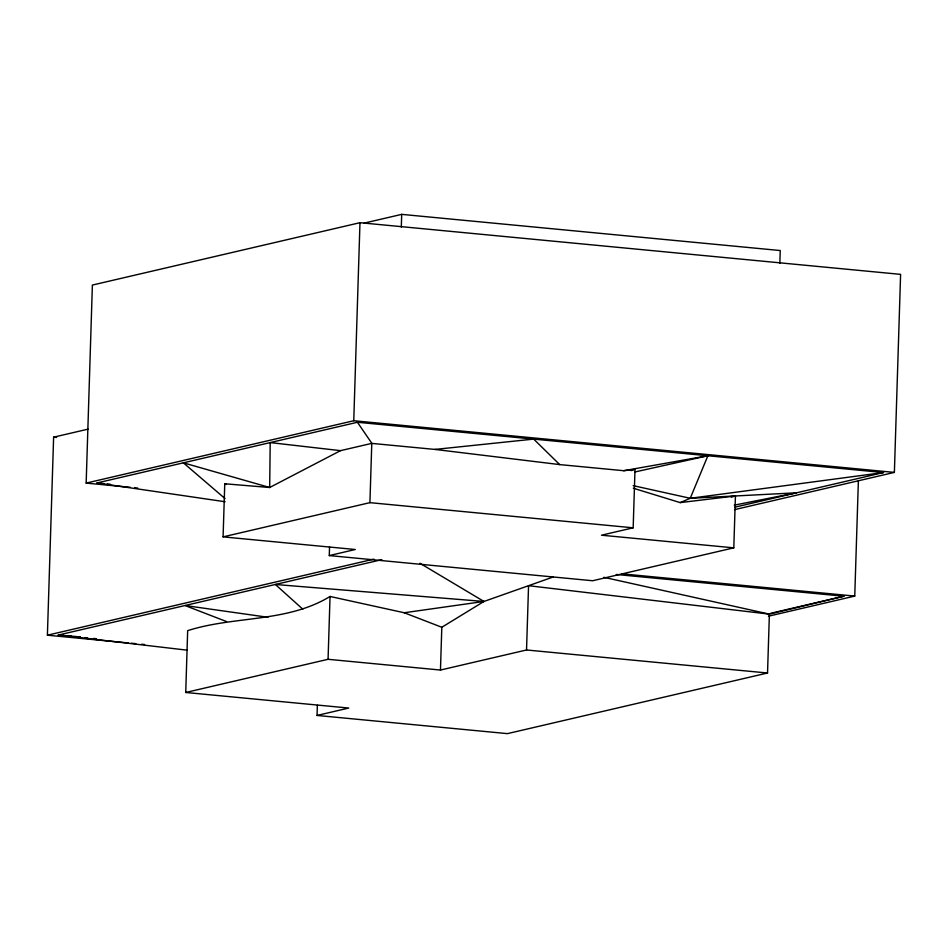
<?xml version="1.0" encoding="UTF-8"?>
<svg xmlns="http://www.w3.org/2000/svg" width="948" height="948" viewBox="0 0 948 948"><rect width="100%" height="100%" fill="white"/><g stroke="black" fill="none" stroke-linecap="round" stroke-linejoin="round"><path stroke-width="1.42" d="M128.383 642.945L47.4 635.207L53.621 437.17L88.14 429.124M130.35 487.319L86.161 483.101L92.383 285.064L359.979 222.697L900.6 274.363L894.379 472.4L734.676 509.609M317.367 705.288L317.047 715.444L348.757 708.049L185.725 692.478L187.668 630.645C234.44 615.69 286.829 622.789 330.046 596.47L404.227 612.752L441.815 627.268L483.954 601.459L553.099 577.024M223.088 536.876L224.759 483.776L269.682 487.497L340.51 450.656L371.782 443.368L369.921 502.653L223.088 536.876L355.287 549.508L329.276 555.575L329.549 546.818M185.725 692.478L328.067 659.298L330.046 596.47M86.161 483.101L353.758 420.734L359.979 222.697M401.3 227.082L401.703 214.367L780.24 250.545L779.849 263.248M328.067 659.298L440.464 670.046L441.815 627.268M440.464 670.046L526.531 649.984L528.557 585.698L769.385 614.138L843.898 596.233L616.259 574.476M633.3 488.22L680.19 502.606L735.435 495.958L733.799 547.849L601.47 535.205L633.169 527.811L635.006 469.426L623.701 470.706L559.699 464.591L434.942 449.423L371.889 443.403L357.42 422.263L97.004 482.959L225.103 501.753M317.047 715.444L507.417 733.634L767.536 673.009L769.385 614.138L603.864 577.308M768.449 616.2L854.752 596.091L858.378 480.814M680.19 502.606L690.251 498.293L707.883 455.751L623.701 470.706M631.036 470.623L633.027 470.018M731.204 497.131L735.435 495.958M364.233 223.1L401.703 214.367M47.4 635.207L373.891 559.119M381.854 559.652L58.255 635.065L187.254 650.186M734.913 507.18L883.524 472.542L357.42 422.263M733.799 547.849L592.654 580.745L329.276 555.575M770.724 613.285L843.898 596.233M634.781 471.997L707.883 455.751M734.273 505.142L796.545 492.806L690.251 498.293L633.193 485.649M404.227 612.752L483.954 601.459L419.94 563.266M690.251 498.293L883.524 472.542M434.942 449.423L533.677 439.102L559.699 464.591M483.954 601.459L275.347 584.478L302.803 609.185M80.319 636.926L58.255 635.065L71.491 636.333M353.758 420.734L894.379 472.4M53.621 437.17L56.572 437.455M369.921 502.653L633.169 527.811M97.004 482.959L104.339 483.658M107.266 483.93L110.205 484.215M134.77 487.746L137.709 488.03M622.089 573.86L854.752 596.091M526.531 649.984L767.536 673.009M74.43 636.618L80.319 637.175M84.728 637.601L87.666 637.874M93.556 638.442L96.495 638.727M131.334 643.23L135.754 643.656M141.643 644.213L144.582 644.498M340.51 450.656L270.204 442.586L269.682 487.497L183.355 462.825L225.079 498.624M268 617.29L185.014 605.523L226.584 621.58M224.759 483.776L226.228 484.499"/></g></svg>
